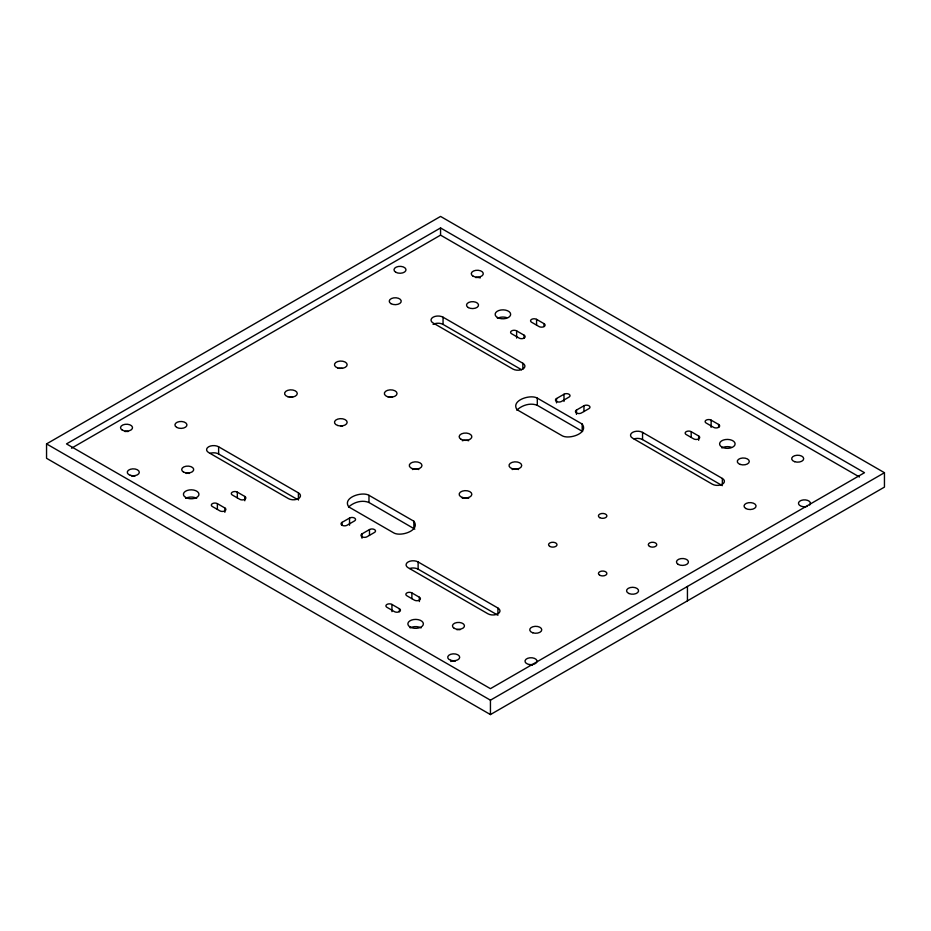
<?xml version="1.0" encoding="UTF-8"?>
<svg xmlns="http://www.w3.org/2000/svg" width="931" height="931" viewBox="0 0 931 931"><rect width="100%" height="100%" fill="white"/><g stroke="black" fill="none" stroke-linecap="round" stroke-linejoin="round"><path stroke-width="1.4" d="M516.845 410.117C522.047 405.171 530.472 402.483 537.303 405.334L582.597 431.507M348.59 507.011C353.838 502.181 362.206 499.633 368.979 502.507L414.807 529.122M46.55 443.901L440.561 216.423L884.45 472.704L884.45 487.099L490.439 714.577L46.55 458.296L46.55 443.901L490.439 700.182L884.45 472.704M440.561 227.944L66.497 443.901L490.439 688.661L864.503 472.704L440.561 227.944L440.561 235.136L859.464 476.998M71.536 448.195L440.561 235.136M342.061 522.372L349.544 518.055A3.526 2.037 0 0 1 354.525 518.055A3.526 2.037 0 0 1 354.525 520.929L347.042 525.247A3.526 2.037 0 0 1 342.061 525.247A3.526 2.037 0 0 1 342.061 522.372L342.061 525.247M556.517 398.549L564 394.232A3.526 2.037 0 0 1 568.992 394.232A3.526 2.037 0 0 1 568.992 397.106L561.509 401.436A3.526 2.037 0 0 1 556.517 401.436A3.526 2.037 0 0 1 556.517 398.549L556.517 402.867M362.008 533.894L369.491 529.564A3.526 2.037 0 0 1 374.483 529.564A3.526 2.037 0 0 1 374.483 532.451L367 536.768A3.526 2.037 0 0 1 362.008 536.768A3.526 2.037 0 0 1 362.008 533.894L362.008 538.211M576.475 410.071L583.958 405.753A3.526 2.037 0 0 1 588.939 405.753A3.526 2.037 0 0 1 588.939 408.628L581.456 412.945A3.526 2.037 0 0 1 576.475 412.945A3.526 2.037 0 0 1 576.475 410.071L576.475 414.388M537.303 398.131C530.298 393.953 510.258 400.574 517.136 409.768L562.021 435.685C569.027 439.863 589.079 433.241 582.189 424.047L537.303 398.131L537.303 405.334M368.979 495.315C361.973 491.137 341.921 497.759 348.811 506.953L393.697 532.869C400.702 537.047 420.742 530.426 413.864 521.232L368.979 495.315L368.979 502.507M536.57 319.368L544.053 323.685L544.053 326.56A3.526 2.037 0 0 1 539.061 326.56L531.589 322.242A3.526 2.037 0 0 1 531.589 319.368A3.526 2.037 0 0 1 536.57 319.368L536.57 325.128M711.133 420.149L718.616 424.466A3.526 2.037 0 0 1 718.616 427.352A3.526 2.037 0 0 1 713.623 427.352L706.152 423.023A3.526 2.037 0 0 1 706.152 420.149A3.526 2.037 0 0 1 711.133 420.149L711.133 427.352M516.624 330.877L524.106 335.207L524.106 338.081A3.526 2.037 0 0 1 519.114 338.081L511.631 333.764A3.526 2.037 0 0 1 511.631 330.877A3.526 2.037 0 0 1 516.624 330.877L516.624 338.081M698.669 435.987A3.526 2.037 0 0 1 698.669 438.862A3.526 2.037 0 0 1 693.676 438.862L686.194 434.544A3.526 2.037 0 0 1 686.194 431.67A3.526 2.037 0 0 1 691.186 431.67L698.669 435.987L698.669 440.305M443.051 317.203L522.861 363.276L522.861 369.037A7.052 4.073 0 0 1 512.876 369.037L433.078 322.964A7.052 4.073 0 0 1 433.078 317.203A7.052 4.073 0 0 1 443.051 317.203L443.051 324.407L521.604 369.758M642.553 432.391L722.351 478.453A7.052 4.073 0 0 1 722.351 484.213A7.052 4.073 0 0 1 712.378 484.213L632.58 438.14A7.052 4.073 0 0 1 632.58 432.391A7.052 4.073 0 0 1 642.553 432.391L642.553 439.583L722.351 485.656M298.42 492.86A7.052 4.073 0 0 1 298.42 498.609A7.052 4.073 0 0 1 288.447 498.609L208.649 452.547A7.052 4.073 0 0 1 208.649 446.787A7.052 4.073 0 0 1 218.622 446.787L298.42 492.86L298.42 500.052M418.124 561.963L497.922 608.036A7.052 4.073 0 0 1 497.922 613.797A7.052 4.073 0 0 1 487.949 613.797L408.139 567.724A7.052 4.073 0 0 1 408.139 561.963A7.052 4.073 0 0 1 418.124 561.963L418.124 569.167L497.922 615.24M210.103 453.339A7.052 4.073 0 0 1 218.622 453.979L297.175 499.33M244.806 496.456A3.526 2.037 0 0 1 244.806 499.33A3.526 2.037 0 0 1 239.814 499.33L232.331 495.013A3.526 2.037 0 0 1 232.331 492.138A3.526 2.037 0 0 1 237.324 492.138L244.806 496.456L244.806 500.773M419.369 597.237A3.526 2.037 0 0 1 419.369 600.123A3.526 2.037 0 0 1 414.376 600.123L406.894 595.793A3.526 2.037 0 0 1 406.894 592.919A3.526 2.037 0 0 1 411.886 592.919L419.369 597.237L419.369 601.554M224.848 507.977A3.526 2.037 0 0 1 224.848 510.851A3.526 2.037 0 0 1 219.867 510.851L212.384 506.534A3.526 2.037 0 0 1 212.384 503.648A3.526 2.037 0 0 1 217.377 503.648L224.848 507.977L224.848 512.294M391.939 604.44L399.411 608.758A3.526 2.037 0 0 1 399.411 611.632A3.526 2.037 0 0 1 394.43 611.632L386.947 607.315A3.526 2.037 0 0 1 386.947 604.44A3.526 2.037 0 0 1 391.939 604.44L391.939 611.632M722.351 478.453L722.351 484.213M718.616 424.466L718.616 427.352M691.186 431.67L691.186 437.43M687.439 586.437L687.439 600.832M583.958 405.753L583.958 411.514M582.189 424.047L582.189 431.239M564 394.232L564 401.436M497.922 608.036L497.922 613.797M490.439 700.182L490.439 714.577M413.864 521.232L413.864 528.424M411.886 592.919L411.886 598.68M399.411 608.758L399.411 611.632M369.491 529.564L369.491 535.325M349.544 518.055L349.544 525.247M237.324 492.138L237.324 497.899M218.622 446.787L218.622 453.979M217.377 503.648L217.377 509.408M532.555 664.536A5.993 3.456 0 0 1 525.096 660.591A5.993 3.456 0 0 1 534.441 658.357A5.993 3.456 0 0 1 533.998 664.199M807.456 506.313A5.993 3.456 0 0 1 798.554 503.915A5.993 3.456 0 0 1 805.501 499.912A5.993 3.456 0 0 1 809.656 505.044M456.923 629.74A5.993 3.456 0 0 1 460.019 629.74M450.709 661.499A5.993 3.456 0 0 1 455.259 661.15M529.448 665.048A5.993 3.456 0 0 1 532.555 665.048M124.987 431.542A5.993 3.456 0 0 1 128.094 431.542M186.153 473.414A5.993 3.456 0 0 1 189.261 473.414M131.748 476.16A5.993 3.456 0 0 1 134.855 476.16M475.741 277.566A5.993 3.456 0 0 1 480.291 277.904M412.456 469.527A6.342 3.666 0 0 1 418.799 469.527M462.323 440.735A6.342 3.666 0 0 1 468.677 440.735M512.201 469.527A6.342 3.666 0 0 1 518.544 469.527M462.323 498.318A6.342 3.666 0 0 1 468.677 498.318M339.175 368.373A6.342 3.666 0 0 1 342.457 368.373M289.297 397.176A6.342 3.666 0 0 1 292.578 397.176M340.816 425.839A6.342 3.666 0 0 1 342.457 425.967M389.042 397.176A6.342 3.666 0 0 1 392.335 397.176M634.046 438.932A7.052 4.073 0 0 1 642.553 439.583M522.861 363.276A7.052 4.073 0 0 1 522.861 369.037M433.078 324.407A7.052 4.073 0 0 1 443.051 324.407M409.605 568.515A7.052 4.073 0 0 1 418.124 569.167M497.422 318.355A7.762 4.48 0 0 1 506.79 317.646M721.862 447.939A7.762 4.48 0 0 1 731.219 447.217M410.14 627.901A7.762 4.48 0 0 1 421.115 627.901M185.7 498.329A7.762 4.48 0 0 1 196.674 498.329M544.053 323.685A3.526 2.037 0 0 1 544.053 326.56M524.106 335.207A3.526 2.037 0 0 1 524.106 338.081M122.298 430.134A5.993 3.456 0 0 0 132.33 428.574A5.993 3.456 0 0 0 124.987 424.338A5.993 3.456 0 0 0 122.298 430.134M176.704 427.387A5.993 3.456 0 0 0 186.735 425.828A5.993 3.456 0 0 0 179.392 421.592A5.993 3.456 0 0 0 176.704 427.387M183.465 472.005A5.993 3.456 0 0 0 193.497 470.458A5.993 3.456 0 0 0 186.153 466.21A5.993 3.456 0 0 0 183.465 472.005M130.305 475.31A5.993 3.456 0 0 0 139.301 472.308A5.993 3.456 0 0 0 130.305 469.305A5.993 3.456 0 0 0 130.305 475.31M532.765 632.789A5.993 3.456 0 0 0 541.761 629.787A5.993 3.456 0 0 0 532.765 626.784A5.993 3.456 0 0 0 532.765 632.789M454.235 628.332A5.993 3.456 0 0 0 464.266 626.772A5.993 3.456 0 0 0 456.923 622.536A5.993 3.456 0 0 0 454.235 628.332M450.709 660.288A5.993 3.456 0 0 0 459.705 657.298A5.993 3.456 0 0 0 450.709 654.295A5.993 3.456 0 0 0 450.709 660.288M395.756 272.248A5.993 3.456 0 0 0 405.788 270.7A5.993 3.456 0 0 0 398.445 266.464A5.993 3.456 0 0 0 395.756 272.248M390.997 303.657A5.993 3.456 0 0 0 401.028 302.11A5.993 3.456 0 0 0 393.685 297.873A5.993 3.456 0 0 0 390.997 303.657M468.293 307.567A5.993 3.456 0 0 0 478.325 306.008A5.993 3.456 0 0 0 470.981 301.772A5.993 3.456 0 0 0 468.293 307.567M473.053 276.158A5.993 3.456 0 0 0 483.084 274.598A5.993 3.456 0 0 0 475.741 270.362A5.993 3.456 0 0 0 473.053 276.158M745.812 508.512A5.993 3.456 0 0 0 755.844 506.964A5.993 3.456 0 0 0 748.501 502.717A5.993 3.456 0 0 0 745.812 508.512M740.296 464.441A5.993 3.456 0 0 0 749.292 461.439A5.993 3.456 0 0 0 740.296 458.448A5.993 3.456 0 0 0 740.296 464.441M794.702 461.695A5.993 3.456 0 0 0 803.697 458.692A5.993 3.456 0 0 0 794.702 455.69A5.993 3.456 0 0 0 794.702 461.695M412.456 468.677A6.342 3.666 0 0 0 421.976 465.5A6.342 3.666 0 0 0 412.456 462.323A6.342 3.666 0 0 0 412.456 468.677M461.008 439.292A6.342 3.666 0 0 0 471.633 437.651A6.342 3.666 0 0 0 463.859 433.159A6.342 3.666 0 0 0 461.008 439.292M512.201 468.677A6.342 3.666 0 0 0 521.721 465.5A6.342 3.666 0 0 0 512.201 462.323A6.342 3.666 0 0 0 512.201 468.677M462.323 497.468A6.342 3.666 0 0 0 471.842 494.291A6.342 3.666 0 0 0 462.323 491.126A6.342 3.666 0 0 0 462.323 497.468M337.639 367.896A6.342 3.666 0 0 0 347.158 364.719A6.342 3.666 0 0 0 337.639 361.542A6.342 3.666 0 0 0 337.639 367.896M387.517 396.687A6.342 3.666 0 0 0 397.037 393.51A6.342 3.666 0 0 0 387.517 390.333A6.342 3.666 0 0 0 387.517 396.687M287.76 396.687A6.342 3.666 0 0 0 297.28 393.51A6.342 3.666 0 0 0 287.76 390.333A6.342 3.666 0 0 0 287.76 396.687M337.639 425.479A6.342 3.666 0 0 0 347.158 422.302A6.342 3.666 0 0 0 337.639 419.136A6.342 3.666 0 0 0 337.639 425.479M628.972 593.524A5.993 3.456 0 0 0 638.526 591.185A5.993 3.456 0 0 0 630.24 587.566A5.993 3.456 0 0 0 628.972 593.524M678.222 564.407A5.993 3.456 0 0 0 688.242 562.859A5.993 3.456 0 0 0 680.91 558.623A5.993 3.456 0 0 0 678.222 564.407M549.79 546.416A4.236 2.444 0 0 0 556.866 545.322A4.236 2.444 0 0 0 551.687 542.331A4.236 2.444 0 0 0 549.79 546.416M599.669 575.207A4.236 2.444 0 0 0 606.744 574.113A4.236 2.444 0 0 0 601.566 571.122A4.236 2.444 0 0 0 599.669 575.207M649.535 546.416A4.236 2.444 0 0 0 656.623 545.322A4.236 2.444 0 0 0 651.432 542.331A4.236 2.444 0 0 0 649.535 546.416M599.669 517.624A4.236 2.444 0 0 0 606.744 516.519A4.236 2.444 0 0 0 601.566 513.528A4.236 2.444 0 0 0 599.669 517.624M410.14 627.04A7.762 4.48 0 0 0 423.116 625.027A7.762 4.48 0 0 0 413.62 619.546A7.762 4.48 0 0 0 410.14 627.04M185.7 497.468A7.762 4.48 0 0 0 198.687 495.455A7.762 4.48 0 0 0 189.179 489.974A7.762 4.48 0 0 0 185.7 497.468M721.862 447.066A7.762 4.48 0 0 0 734.838 445.065A7.762 4.48 0 0 0 725.33 439.572A7.762 4.48 0 0 0 721.862 447.066M497.422 317.494A7.762 4.48 0 0 0 510.397 315.481A7.762 4.48 0 0 0 500.901 310A7.762 4.48 0 0 0 497.422 317.494"/></g></svg>
